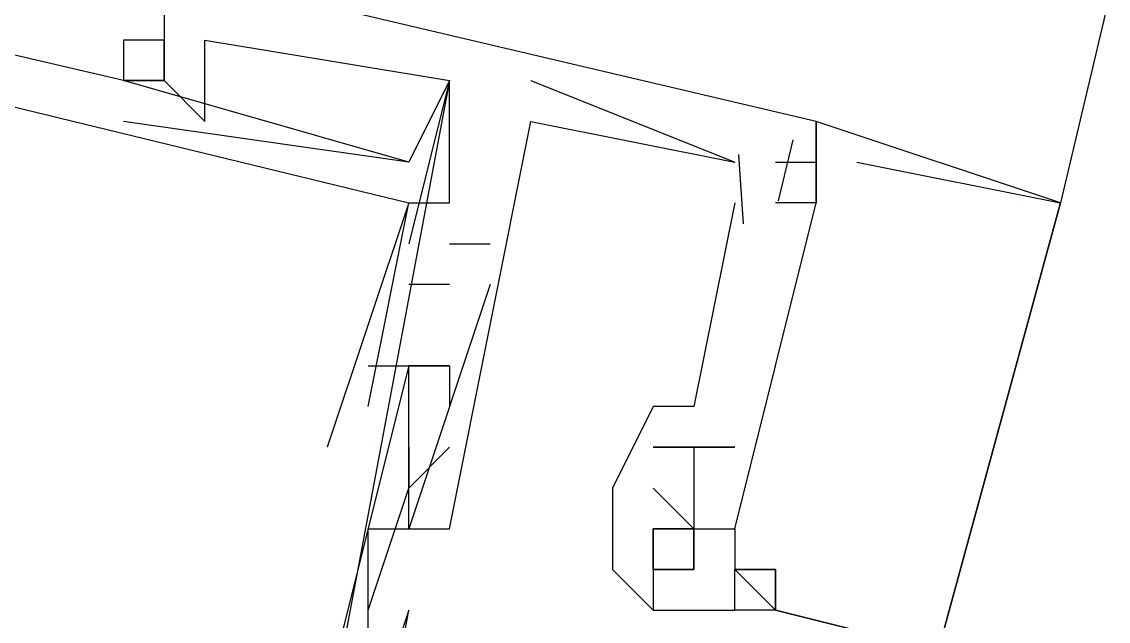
# Model space of a CAD drawing. Header units: feet. Extents: x -84 to 198, y -22 to 181.
# Drawn here: x 105.1934 to 105.549, y 33.0808 to 33.2771 of the extents above; entities that cross this region are included whole.
import ezdxf

# ---------------------------------------------------------------- set-up
doc = ezdxf.new("R2010")
doc.units = ezdxf.units.FT
doc.layers.add('A-LINEA', color=7, linetype='CONTINUOUS')

msp = doc.modelspace()

# ---------------------------------------------------------------- linework, layer by layer
at = {"layer": 'A-LINEA'}
for p, q in [((107.24, 40.4311), (105.5333, 33.2178)), ((105.2267, 33.2711), (105.2267, 33.2711)), ((105.2267, 33.2711), (105.2267, 33.2711)), ((105.2267, 33.2711), (105.2267, 33.2711)), ((105.2267, 33.2711), (105.2267, 33.2711)), ((105.2267, 33.2711), (105.2267, 33.2711)), ((105.2267, 33.2711), (105.2267, 33.2711)), ((105.24, 33.2711), (105.24, 33.2711)), ((105.24, 33.2711), (105.24, 33.2711)), ((105.24, 33.2711), (105.24, 33.2711)), ((105.24, 33.2711), (105.24, 33.2711)), ((105.24, 33.2711), (105.24, 33.2711)), ((105.24, 33.2711), (105.24, 33.2711)), ((105.24, 33.2711), (105.24, 33.2711)), ((105.24, 33.2711), (105.24, 33.2711)), ((105.24, 33.2711), (105.24, 33.2711)), ((105.2533, 33.2711), (105.2533, 33.2711)), ((105.2533, 33.2711), (105.2533, 33.2711)), ((105.2533, 33.2711), (105.2533, 33.2711)), ((105.2533, 33.2711), (105.2533, 33.2711)), ((105.2533, 33.2711), (105.2533, 33.2711)), ((105.2533, 33.2711), (105.2533, 33.2711)), ((105.2267, 33.2578), (105.2267, 33.2578)), ((105.2267, 33.2578), (105.2267, 33.2578)), ((105.2267, 33.2578), (105.2267, 33.2578)), ((105.2267, 33.2578), (105.2267, 33.2578)), ((105.2267, 33.2578), (105.2267, 33.2578)), ((105.2267, 33.2578), (105.2267, 33.2578)), ((105.2267, 33.2578), (105.2267, 33.2578)), ((105.2267, 33.2578), (105.2267, 33.2578)), ((105.2267, 33.2578), (105.2267, 33.2578)), ((105.2267, 33.2578), (105.2267, 33.2578)), ((105.2267, 33.2578), (105.2267, 33.2578)), ((105.2267, 33.2578), (105.2267, 33.2578)), ((105.2267, 33.2578), (105.2267, 33.2578)), ((105.2267, 33.2578), (105.2267, 33.2578)), ((105.2267, 33.2578), (105.2267, 33.2578)), ((105.2267, 33.2578), (105.2267, 33.2578)), ((105.2267, 33.2578), (105.2267, 33.2578)), ((105.2267, 33.2578), (105.2267, 33.2578)), ((105.24, 33.2578), (105.2533, 33.2444)), ((105.24, 33.2578), (105.24, 33.2578)), ((105.24, 33.2578), (105.24, 33.2578)), ((105.24, 33.2578), (105.24, 33.2578)), ((105.24, 33.2578), (105.2533, 33.2444)), ((105.24, 33.2578), (105.24, 33.2578)), ((105.24, 33.2578), (105.24, 33.2578)), ((105.24, 33.2578), (105.24, 33.2578)), ((105.24, 33.2578), (105.2533, 33.2444)), ((105.24, 33.2578), (105.24, 33.2578)), ((105.24, 33.2578), (105.24, 33.2578)), ((105.24, 33.2578), (105.24, 33.2578)), ((105.24, 33.2578), (105.24, 33.2578)), ((105.24, 33.2578), (105.24, 33.2578)), ((105.24, 33.2578), (105.24, 33.2578)), ((105.24, 33.2578), (105.24, 33.2578)), ((105.24, 33.2578), (105.24, 33.2578)), ((105.24, 33.2578), (105.24, 33.2578)), ((105.24, 33.2578), (105.24, 33.2578)), ((105.24, 33.2578), (105.24, 33.2578)), ((105.24, 33.2578), (105.24, 33.2578)), ((105.2533, 33.2578), (105.2533, 33.2578)), ((105.2533, 33.2578), (105.2533, 33.2578)), ((105.2533, 33.2578), (105.2533, 33.2578)), ((105.3333, 33.2578), (105.3333, 33.2578)), ((105.3333, 33.2578), (105.3333, 33.2578)), ((105.3333, 33.2578), (105.3333, 33.2578)), ((105.3333, 33.2578), (105.3333, 33.2578)), ((105.3333, 33.2578), (105.3333, 33.2578)), ((105.3333, 33.2578), (105.3333, 33.2578)), ((105.3333, 33.2578), (105.3333, 33.2578)), ((105.3333, 33.2578), (105.3333, 33.2578)), ((105.3333, 33.2578), (105.3333, 33.2578)), ((105.3333, 33.2578), (105.3333, 33.2578)), ((105.3333, 33.2578), (105.3333, 33.2578)), ((105.3333, 33.2578), (105.3333, 33.2578)), ((105.3333, 33.2578), (105.3333, 33.2578)), ((105.3333, 33.2578), (105.3333, 33.2578)), ((105.3333, 33.2578), (105.3333, 33.2578)), ((105.36, 33.2578), (105.4267, 33.2311)), ((105.36, 33.2578), (105.36, 33.2578)), ((105.36, 33.2578), (105.4267, 33.2311)), ((105.36, 33.2578), (105.36, 33.2578)), ((105.36, 33.2578), (105.4267, 33.2311)), ((105.36, 33.2578), (105.36, 33.2578)), ((105.2267, 33.2444), (105.2267, 33.2444)), ((105.2267, 33.2444), (105.2267, 33.2444)), ((105.2267, 33.2444), (105.2267, 33.2444)), ((105.2533, 33.2444), (105.2533, 33.2444)), ((105.2533, 33.2444), (105.2533, 33.2444)), ((105.2533, 33.2444), (105.2533, 33.2444)), ((105.2533, 33.2444), (105.2533, 33.2444)), ((105.2533, 33.2444), (105.2533, 33.2444)), ((105.2533, 33.2444), (105.2533, 33.2444)), ((105.36, 33.2444), (105.36, 33.2444)), ((105.36, 33.2444), (105.36, 33.2444)), ((105.36, 33.2444), (105.36, 33.2444)), ((105.36, 33.2444), (105.36, 33.2444)), ((105.36, 33.2444), (105.36, 33.2444)), ((105.36, 33.2444), (105.36, 33.2444)), ((105.4533, 33.2444), (105.4533, 33.2444)), ((105.4533, 33.2444), (105.4533, 33.2444)), ((105.4533, 33.2444), (105.4533, 33.2444)), ((105.4533, 33.2444), (105.4533, 33.2444)), ((105.4533, 33.2444), (105.4533, 33.2444)), ((105.4533, 33.2444), (105.4533, 33.2444)), ((105.4533, 33.2444), (105.4533, 33.2444)), ((105.4533, 33.2444), (105.4533, 33.2444)), ((105.4533, 33.2444), (105.4533, 33.2444)), ((105.4457, 33.2384), (105.4409, 33.2184)), ((105.4457, 33.2384), (105.4409, 33.2184)), ((105.4457, 33.2384), (105.4409, 33.2184)), ((105.4457, 33.2384), (105.4409, 33.2184)), ((105.4457, 33.2384), (105.4409, 33.2184)), ((105.4457, 33.2384), (105.4409, 33.2184)), ((105.32, 33.2311), (105.32, 33.2311)), ((105.32, 33.2311), (105.32, 33.2311)), ((105.32, 33.2311), (105.32, 33.2311)), ((105.32, 33.2311), (105.32, 33.2311)), ((105.32, 33.2311), (105.32, 33.2311)), ((105.32, 33.2311), (105.32, 33.2311)), ((105.4267, 33.2311), (105.4267, 33.2311)), ((105.4267, 33.2311), (105.4267, 33.2311)), ((105.4267, 33.2311), (105.4267, 33.2311)), ((105.4267, 33.2311), (105.4267, 33.2311)), ((105.4267, 33.2311), (105.4267, 33.2311)), ((105.4267, 33.2311), (105.4267, 33.2311)), ((105.4279, 33.2336), (105.4295, 33.2109)), ((105.4279, 33.2336), (105.4295, 33.2109)), ((105.4279, 33.2336), (105.4295, 33.2109)), ((105.4279, 33.2335), (105.4295, 33.2109)), ((105.4279, 33.2335), (105.4295, 33.2109)), ((105.4279, 33.2335), (105.4295, 33.2109)), ((105.44, 33.2311), (105.44, 33.2311)), ((105.44, 33.2311), (105.44, 33.2311)), ((105.44, 33.2311), (105.44, 33.2311)), ((105.44, 33.2311), (105.44, 33.2311)), ((105.44, 33.2311), (105.44, 33.2311)), ((105.44, 33.2311), (105.44, 33.2311)), ((105.4533, 33.2311), (105.4533, 33.2311)), ((105.4533, 33.2311), (105.4533, 33.2311)), ((105.4533, 33.2311), (105.4533, 33.2311)), ((105.4533, 33.2311), (105.4533, 33.2311)), ((105.4533, 33.2311), (105.4533, 33.2311)), ((105.4533, 33.2311), (105.4533, 33.2311)), ((105.4533, 33.2311), (105.4533, 33.2311)), ((105.4533, 33.2311), (105.4533, 33.2311)), ((105.4533, 33.2311), (105.4533, 33.2311)), ((105.4667, 33.2311), (105.5333, 33.2178)), ((105.4667, 33.2311), (105.4667, 33.2311)), ((105.4667, 33.2311), (105.5333, 33.2178)), ((105.4667, 33.2311), (105.4667, 33.2311)), ((105.4667, 33.2311), (105.5333, 33.2178)), ((105.4667, 33.2311), (105.4667, 33.2311)), ((105.32, 33.2178), (105.32, 33.2178)), ((105.32, 33.2178), (105.32, 33.2178)), ((105.32, 33.2178), (105.32, 33.2178)), ((105.32, 33.2178), (105.32, 33.2178)), ((105.32, 33.2178), (105.32, 33.2178)), ((105.32, 33.2178), (105.32, 33.2178)), ((105.32, 33.2178), (105.32, 33.2178)), ((105.32, 33.2178), (105.32, 33.2178)), ((105.32, 33.2178), (105.32, 33.2178)), ((105.32, 33.2178), (105.32, 33.2178)), ((105.32, 33.2178), (105.32, 33.2178)), ((105.32, 33.2178), (105.32, 33.2178)), ((105.3333, 33.2178), (105.3333, 33.2178)), ((105.3333, 33.2178), (105.3333, 33.2178)), ((105.3333, 33.2178), (105.3333, 33.2178)), ((105.3333, 33.2178), (105.3333, 33.2178)), ((105.3333, 33.2178), (105.3333, 33.2178)), ((105.3333, 33.2178), (105.3333, 33.2178)), ((105.4267, 33.2178), (105.4133, 33.1511)), ((105.4267, 33.2178), (105.4133, 33.1511)), ((105.4267, 33.2178), (105.4133, 33.1511)), ((105.4267, 33.2178), (105.4267, 33.2178)), ((105.4267, 33.2178), (105.4267, 33.2178)), ((105.4267, 33.2178), (105.4267, 33.2178)), ((105.4267, 33.2178), (105.4267, 33.2178)), ((105.4267, 33.2178), (105.4267, 33.2178)), ((105.4267, 33.2178), (105.4267, 33.2178)), ((105.44, 33.2178), (105.44, 33.2178)), ((105.44, 33.2178), (105.44, 33.2178)), ((105.44, 33.2178), (105.44, 33.2178)), ((105.44, 33.2178), (105.44, 33.2178)), ((105.44, 33.2178), (105.44, 33.2178)), ((105.44, 33.2178), (105.44, 33.2178)), ((105.4533, 33.2178), (105.4533, 33.2178)), ((105.4533, 33.2178), (105.4533, 33.2178)), ((105.4533, 33.2178), (105.4533, 33.2178)), ((105.4533, 33.2178), (105.4533, 33.2178)), ((105.4533, 33.2178), (105.4533, 33.2178)), ((105.4533, 33.2178), (105.4533, 33.2178)), ((105.4533, 33.2178), (105.4533, 33.2178)), ((105.4533, 33.2178), (105.4533, 33.2178)), ((105.4533, 33.2178), (105.4533, 33.2178)), ((105.52, 33.2178), (105.52, 33.2178)), ((105.52, 33.2178), (105.52, 33.2178)), ((105.52, 33.2178), (105.52, 33.2178)), ((105.5333, 33.2178), (105.5333, 33.2178)), ((105.5333, 33.2178), (105.5333, 33.2178)), ((105.5333, 33.2178), (105.5333, 33.2178)), ((105.5333, 33.2178), (105.5333, 33.2178)), ((105.5333, 33.2178), (105.5333, 33.2178)), ((105.5333, 33.2178), (105.5333, 33.2178)), ((105.32, 33.2044), (105.32, 33.2044)), ((105.32, 33.2044), (105.32, 33.2044)), ((105.32, 33.2044), (105.32, 33.2044)), ((105.3333, 33.2044), (105.3467, 33.2044)), ((105.3333, 33.2044), (105.3333, 33.2044)), ((105.3333, 33.2044), (105.3467, 33.2044)), ((105.3333, 33.2044), (105.3333, 33.2044)), ((105.3333, 33.2044), (105.3467, 33.2044)), ((105.3333, 33.2044), (105.3333, 33.2044)), ((105.3467, 33.2044), (105.3467, 33.2044)), ((105.3467, 33.2044), (105.3467, 33.2044)), ((105.3467, 33.2044), (105.3467, 33.2044)), ((105.3333, 33.1911), (105.32, 33.1911)), ((105.32, 33.1911), (105.32, 33.1911)), ((105.3333, 33.1911), (105.32, 33.1911)), ((105.32, 33.1911), (105.32, 33.1911)), ((105.3333, 33.1911), (105.32, 33.1911)), ((105.32, 33.1911), (105.32, 33.1911)), ((105.3333, 33.1911), (105.3333, 33.1911)), ((105.3333, 33.1911), (105.3333, 33.1911)), ((105.3333, 33.1911), (105.3333, 33.1911)), ((105.3467, 33.1911), (105.3467, 33.1911)), ((105.3467, 33.1911), (105.3467, 33.1911)), ((105.3467, 33.1911), (105.3467, 33.1911)), ((105.3067, 33.1644), (105.3067, 33.1644)), ((105.3067, 33.1644), (105.3067, 33.1644)), ((105.3067, 33.1644), (105.3067, 33.1644)), ((105.3333, 33.1644), (105.32, 33.1644)), ((105.32, 33.1644), (105.32, 33.1644)), ((105.32, 33.1644), (105.32, 33.1644)), ((105.32, 33.1644), (105.32, 33.1644)), ((105.3333, 33.1644), (105.32, 33.1644)), ((105.32, 33.1644), (105.32, 33.1644)), ((105.32, 33.1644), (105.32, 33.1644)), ((105.32, 33.1644), (105.32, 33.1644)), ((105.3333, 33.1644), (105.32, 33.1644)), ((105.32, 33.1644), (105.32, 33.1644)), ((105.32, 33.1644), (105.32, 33.1644)), ((105.32, 33.1644), (105.32, 33.1644)), ((105.3333, 33.1644), (105.3333, 33.1644)), ((105.3333, 33.1644), (105.3333, 33.1644)), ((105.3333, 33.1644), (105.3333, 33.1644)), ((105.3333, 33.1644), (105.3333, 33.1644)), ((105.3333, 33.1644), (105.3333, 33.1644)), ((105.3333, 33.1644), (105.3333, 33.1644)), ((105.3067, 33.1511), (105.3067, 33.1511)), ((105.3067, 33.1511), (105.3067, 33.1511)), ((105.3067, 33.1511), (105.3067, 33.1511)), ((105.3067, 33.1511), (105.3067, 33.1511)), ((105.3067, 33.1511), (105.3067, 33.1511)), ((105.3067, 33.1511), (105.3067, 33.1511)), ((105.3333, 33.1511), (105.3333, 33.1511)), ((105.3333, 33.1511), (105.3333, 33.1511)), ((105.3333, 33.1511), (105.3333, 33.1511)), ((105.4, 33.1511), (105.4, 33.1511)), ((105.4, 33.1511), (105.4, 33.1511)), ((105.4, 33.1511), (105.4, 33.1511)), ((105.4, 33.1511), (105.4, 33.1511)), ((105.4, 33.1511), (105.4, 33.1511)), ((105.4, 33.1511), (105.4, 33.1511)), ((105.4133, 33.1511), (105.4133, 33.1511)), ((105.4133, 33.1511), (105.4133, 33.1511)), ((105.4133, 33.1511), (105.4133, 33.1511)), ((105.4133, 33.1511), (105.4133, 33.1511)), ((105.4133, 33.1511), (105.4133, 33.1511)), ((105.4133, 33.1511), (105.4133, 33.1511)), ((105.2933, 33.1378), (105.2933, 33.1378)), ((105.2933, 33.1378), (105.2933, 33.1378)), ((105.2933, 33.1378), (105.2933, 33.1378)), ((105.2933, 33.1378), (105.2933, 33.1378)), ((105.2933, 33.1378), (105.2933, 33.1378)), ((105.2933, 33.1378), (105.2933, 33.1378)), ((105.3067, 33.1378), (105.3067, 33.1378)), ((105.3067, 33.1378), (105.3067, 33.1378)), ((105.3067, 33.1378), (105.3067, 33.1378)), ((105.3067, 33.1378), (105.3067, 33.1378)), ((105.3067, 33.1378), (105.3067, 33.1378)), ((105.3067, 33.1378), (105.3067, 33.1378)), ((105.3067, 33.1378), (105.3067, 33.1378)), ((105.3067, 33.1378), (105.3067, 33.1378)), ((105.3067, 33.1378), (105.3067, 33.1378)), ((105.3067, 33.1378), (105.3067, 33.1378)), ((105.3067, 33.1378), (105.3067, 33.1378)), ((105.3067, 33.1378), (105.3067, 33.1378)), ((105.32, 33.1378), (105.32, 33.1378)), ((105.32, 33.1378), (105.32, 33.1378)), ((105.32, 33.1378), (105.32, 33.1378)), ((105.3333, 33.1378), (105.3333, 33.1378)), ((105.3333, 33.1378), (105.3333, 33.1378)), ((105.3333, 33.1378), (105.3333, 33.1378)), ((105.4, 33.1378), (105.4, 33.1378)), ((105.4, 33.1378), (105.4, 33.1378)), ((105.4, 33.1378), (105.4, 33.1378)), ((105.4, 33.1378), (105.4, 33.1378)), ((105.4, 33.1378), (105.4, 33.1378)), ((105.4, 33.1378), (105.4, 33.1378)), ((105.4, 33.1378), (105.4, 33.1378)), ((105.4, 33.1378), (105.4, 33.1378)), ((105.4, 33.1378), (105.4, 33.1378)), ((105.4, 33.1378), (105.4, 33.1378)), ((105.4, 33.1378), (105.4, 33.1378)), ((105.4, 33.1378), (105.4, 33.1378)), ((105.4, 33.1378), (105.4, 33.1378)), ((105.4, 33.1378), (105.4, 33.1378)), ((105.4, 33.1378), (105.4, 33.1378)), ((105.4, 33.1378), (105.4, 33.1378)), ((105.4, 33.1378), (105.4, 33.1378)), ((105.4, 33.1378), (105.4, 33.1378)), ((105.4133, 33.1378), (105.4133, 33.1378)), ((105.4133, 33.1378), (105.4133, 33.1378)), ((105.4133, 33.1378), (105.4133, 33.1378)), ((105.4133, 33.1378), (105.4133, 33.1378)), ((105.4133, 33.1378), (105.4133, 33.1378)), ((105.4133, 33.1378), (105.4133, 33.1378)), ((105.4133, 33.1378), (105.4133, 33.1378)), ((105.4133, 33.1378), (105.4133, 33.1378)), ((105.4133, 33.1378), (105.4133, 33.1378)), ((105.4133, 33.1378), (105.4133, 33.1378)), ((105.4133, 33.1378), (105.4133, 33.1378)), ((105.4133, 33.1378), (105.4133, 33.1378)), ((105.4133, 33.1378), (105.4133, 33.1378)), ((105.4133, 33.1378), (105.4133, 33.1378)), ((105.4133, 33.1378), (105.4133, 33.1378)), ((105.4133, 33.1378), (105.4133, 33.1378)), ((105.4133, 33.1378), (105.4133, 33.1378)), ((105.4133, 33.1378), (105.4133, 33.1378)), ((105.4133, 33.1378), (105.4133, 33.1378)), ((105.4133, 33.1378), (105.4133, 33.1378)), ((105.4133, 33.1378), (105.4133, 33.1378)), ((105.4133, 33.1378), (105.4133, 33.1378)), ((105.4133, 33.1378), (105.4133, 33.1378)), ((105.4133, 33.1378), (105.4133, 33.1378)), ((105.4133, 33.1378), (105.4133, 33.1378)), ((105.4133, 33.1378), (105.4133, 33.1378)), ((105.4133, 33.1378), (105.4133, 33.1378)), ((105.4133, 33.1378), (105.4133, 33.1378)), ((105.4133, 33.1378), (105.4133, 33.1378)), ((105.4133, 33.1378), (105.4133, 33.1378)), ((105.4133, 33.1378), (105.4133, 33.1378)), ((105.4133, 33.1378), (105.4133, 33.1378)), ((105.4133, 33.1378), (105.4133, 33.1378)), ((105.4133, 33.1378), (105.4133, 33.1378)), ((105.4133, 33.1378), (105.4133, 33.1378)), ((105.4133, 33.1378), (105.4133, 33.1378)), ((105.4267, 33.1378), (105.4267, 33.1378)), ((105.4267, 33.1378), (105.4267, 33.1378)), ((105.4267, 33.1378), (105.4267, 33.1378)), ((105.4267, 33.1378), (105.4267, 33.1378)), ((105.4267, 33.1378), (105.4267, 33.1378)), ((105.4267, 33.1378), (105.4267, 33.1378)), ((105.4267, 33.1378), (105.4267, 33.1378)), ((105.4267, 33.1378), (105.4267, 33.1378)), ((105.4267, 33.1378), (105.4267, 33.1378)), ((105.4267, 33.1378), (105.4267, 33.1378)), ((105.4267, 33.1378), (105.4267, 33.1378)), ((105.4267, 33.1378), (105.4267, 33.1378)), ((105.32, 33.1244), (105.32, 33.1244)), ((105.32, 33.1244), (105.32, 33.1244)), ((105.32, 33.1244), (105.32, 33.1244)), ((105.32, 33.1244), (105.32, 33.1244)), ((105.32, 33.1244), (105.32, 33.1244)), ((105.32, 33.1244), (105.32, 33.1244)), ((105.32, 33.1244), (105.32, 33.1244)), ((105.32, 33.1244), (105.32, 33.1244)), ((105.32, 33.1244), (105.32, 33.1244)), ((105.3867, 33.1244), (105.3867, 33.1244)), ((105.3867, 33.1244), (105.3867, 33.1244)), ((105.3867, 33.1244), (105.3867, 33.1244)), ((105.3867, 33.1244), (105.3867, 33.1244)), ((105.3867, 33.1244), (105.3867, 33.1244)), ((105.3867, 33.1244), (105.3867, 33.1244)), ((105.3867, 33.1244), (105.3867, 33.1244)), ((105.3867, 33.1244), (105.3867, 33.1244)), ((105.3867, 33.1244), (105.3867, 33.1244)), ((105.3867, 33.1244), (105.3867, 33.1244)), ((105.4, 33.1244), (105.4, 33.1244)), ((105.4, 33.1244), (105.4, 33.1244)), ((105.4, 33.1244), (105.4, 33.1244)), ((105.4, 33.1244), (105.4, 33.1244)), ((105.4, 33.1244), (105.4, 33.1244)), ((105.4, 33.1244), (105.4, 33.1244)), ((105.4, 33.1244), (105.4, 33.1244)), ((105.4, 33.1244), (105.4, 33.1244)), ((105.4, 33.1244), (105.4, 33.1244)), ((105.4, 33.1244), (105.4, 33.1244)), ((105.4, 33.1244), (105.4, 33.1244)), ((105.4, 33.1244), (105.4, 33.1244)), ((105.4, 33.1244), (105.4, 33.1244)), ((105.4, 33.1244), (105.4, 33.1244)), ((105.4, 33.1244), (105.4, 33.1244)), ((105.4, 33.1244), (105.4, 33.1244)), ((105.4133, 33.1244), (105.4133, 33.1244)), ((105.4133, 33.1244), (105.4133, 33.1244)), ((105.4133, 33.1244), (105.4133, 33.1244)), ((105.4133, 33.1244), (105.4133, 33.1244)), ((105.4133, 33.1244), (105.4133, 33.1244)), ((105.4133, 33.1244), (105.4133, 33.1244)), ((105.3067, 33.1111), (105.3067, 33.1111)), ((105.3067, 33.1111), (105.3067, 33.1111)), ((105.3067, 33.1111), (105.3067, 33.1111)), ((105.32, 33.1111), (105.32, 33.1111)), ((105.32, 33.1111), (105.32, 33.1111)), ((105.32, 33.1111), (105.32, 33.1111)), ((105.32, 33.1111), (105.32, 33.1111)), ((105.32, 33.1111), (105.32, 33.1111)), ((105.32, 33.1111), (105.32, 33.1111)), ((105.32, 33.1111), (105.32, 33.1111)), ((105.32, 33.1111), (105.32, 33.1111)), ((105.32, 33.1111), (105.32, 33.1111)), ((105.3333, 33.1111), (105.3333, 33.1111)), ((105.3333, 33.1111), (105.3333, 33.1111)), ((105.3333, 33.1111), (105.3333, 33.1111)), ((105.3333, 33.1111), (105.3333, 33.1111)), ((105.3333, 33.1111), (105.3333, 33.1111)), ((105.3333, 33.1111), (105.3333, 33.1111)), ((105.4, 33.1111), (105.4, 33.1111)), ((105.4, 33.1111), (105.4, 33.1111)), ((105.4, 33.1111), (105.4, 33.1111)), ((105.4, 33.1111), (105.4, 33.1111)), ((105.4, 33.1111), (105.4, 33.1111)), ((105.4133, 33.1111), (105.4133, 33.1111)), ((105.4133, 33.1111), (105.4133, 33.1111)), ((105.4133, 33.1111), (105.4133, 33.1111)), ((105.4133, 33.1111), (105.4133, 33.1111)), ((105.4133, 33.1111), (105.4133, 33.1111)), ((105.4133, 33.1111), (105.4133, 33.1111)), ((105.4133, 33.1111), (105.4133, 33.1111)), ((105.4133, 33.1111), (105.4133, 33.1111)), ((105.4133, 33.1111), (105.4133, 33.1111)), ((105.4133, 33.1111), (105.4133, 33.1111)), ((105.4133, 33.1111), (105.4133, 33.1111)), ((105.4133, 33.1111), (105.4133, 33.1111)), ((105.4133, 33.1111), (105.4133, 33.1111)), ((105.4133, 33.1111), (105.4133, 33.1111)), ((105.4267, 33.1111), (105.4267, 33.1111)), ((105.4267, 33.1111), (105.4267, 33.1111)), ((105.4267, 33.1111), (105.4267, 33.1111)), ((105.4267, 33.1111), (105.4267, 33.1111)), ((105.4267, 33.1111), (105.4267, 33.1111)), ((105.4267, 33.1111), (105.4267, 33.1111)), ((105.4267, 33.1111), (105.4267, 33.1111)), ((105.4267, 33.1111), (105.4267, 33.1111)), ((105.4267, 33.1111), (105.4267, 33.1111)), ((105.4267, 33.1111), (105.4267, 33.1111)), ((105.3867, 33.0978), (105.3867, 33.0978)), ((105.3867, 33.0978), (105.3867, 33.0978)), ((105.3867, 33.0978), (105.3867, 33.0978)), ((105.3867, 33.0978), (105.3867, 33.0978)), ((105.4, 33.0978), (105.4, 33.0978)), ((105.4, 33.0978), (105.4, 33.0978)), ((105.4, 33.0978), (105.4, 33.0978)), ((105.4, 33.0978), (105.4, 33.0978)), ((105.4, 33.0978), (105.4, 33.0978)), ((105.4133, 33.0978), (105.4133, 33.0978)), ((105.4133, 33.0978), (105.4133, 33.0978)), ((105.4133, 33.0978), (105.4133, 33.0978)), ((105.4133, 33.0978), (105.4133, 33.0978)), ((105.4267, 33.0978), (105.4267, 33.0978)), ((105.4267, 33.0978), (105.4267, 33.0978)), ((105.4267, 33.0978), (105.4267, 33.0978)), ((105.4267, 33.0978), (105.4267, 33.0978)), ((105.4267, 33.0978), (105.4267, 33.0978)), ((105.4267, 33.0978), (105.4267, 33.0978)), ((105.4267, 33.0978), (105.4267, 33.0978)), ((105.4267, 33.0978), (105.4267, 33.0978)), ((105.44, 33.0978), (105.44, 33.0978)), ((105.44, 33.0978), (105.44, 33.0978)), ((105.44, 33.0978), (105.44, 33.0978)), ((105.44, 33.0978), (105.44, 33.0978)), ((105.44, 33.0978), (105.44, 33.0978)), ((105.3067, 33.0844), (105.3067, 33.0844)), ((105.3067, 33.0844), (105.3067, 33.0844)), ((105.3067, 33.0844), (105.3067, 33.0844)), ((105.32, 33.0844), (105.32, 33.0844)), ((105.32, 33.0844), (105.32, 33.0844)), ((105.32, 33.0844), (105.32, 33.0844)), ((105.32, 33.0844), (105.32, 33.0844)), ((105.32, 33.0844), (105.32, 33.0844)), ((105.32, 33.0844), (105.32, 33.0844)), ((105.4, 33.0844), (105.4, 33.0844)), ((105.4, 33.0844), (105.4, 33.0844)), ((105.4, 33.0844), (105.4, 33.0844)), ((105.4, 33.0844), (105.4, 33.0844)), ((105.4, 33.0844), (105.4, 33.0844)), ((105.4267, 33.0844), (105.4267, 33.0844)), ((105.4267, 33.0844), (105.4267, 33.0844)), ((105.4267, 33.0844), (105.4267, 33.0844)), ((105.4267, 33.0844), (105.4267, 33.0844)), ((105.4267, 33.0844), (105.4267, 33.0844)), ((105.4267, 33.0844), (105.4267, 33.0844)), ((105.4267, 33.0844), (105.4267, 33.0844)), ((105.4267, 33.0844), (105.4267, 33.0844)), ((105.4267, 33.0844), (105.4267, 33.0844)), ((105.44, 33.0844), (105.44, 33.0844)), ((105.44, 33.0844), (105.44, 33.0844)), ((105.44, 33.0844), (105.44, 33.0844)), ((105.44, 33.0844), (105.44, 33.0844)), ((105.44, 33.0844), (105.44, 33.0844)), ((105.44, 33.0844), (105.44, 33.0844)), ((105.44, 33.0844), (105.44, 33.0844)), ((105.44, 33.0844), (105.44, 33.0844)), ((105.44, 33.0844), (105.44, 33.0844)), ((105.44, 33.0844), (105.44, 33.0844)), ((105.44, 33.0844), (105.44, 33.0844)), ((105.44, 33.0844), (105.44, 33.0844))]:
    msp.add_line(p, q, dxfattribs=at)
for points in [[(105.44, 33.2311), (105.4533, 33.2311), (105.4533, 33.2444), (104.7733, 33.4044), (104.7467, 33.2444), (104.76, 33.2444), (104.76, 33.2578)], [(105.44, 33.2311), (105.4533, 33.2311), (105.4533, 33.2444), (104.7733, 33.4044), (104.7467, 33.2444), (104.76, 33.2444), (104.76, 33.2578)], [(105.44, 33.2311), (105.4533, 33.2311), (105.4533, 33.2444), (104.7733, 33.4044), (104.7467, 33.2444), (104.76, 33.2444), (104.76, 33.2578)], [(105.44, 33.2311), (105.4533, 33.2311), (105.4533, 33.2444), (104.7733, 33.4044), (104.7467, 33.2444), (104.76, 33.2444), (104.7467, 33.1644), (104.76, 33.1644)], [(105.44, 33.2311), (105.4533, 33.2311), (105.4533, 33.2444), (104.7733, 33.4044), (104.7467, 33.2444), (104.76, 33.2444), (104.7467, 33.1644), (104.76, 33.1644)], [(105.44, 33.2311), (105.4533, 33.2311), (105.4533, 33.2444), (104.7733, 33.4044), (104.7467, 33.2444), (104.76, 33.2444), (104.7467, 33.1644), (104.76, 33.1644)], [(104.8, 33.3911), (105.24, 33.2844), (105.24, 33.2578), (105.2267, 33.2578)], [(104.8, 33.3911), (105.24, 33.2844), (105.24, 33.2578), (105.2267, 33.2578)], [(104.8, 33.3911), (105.24, 33.2844), (105.24, 33.2578), (105.2267, 33.2578)], [(105.3333, 33.2578), (105.32, 33.2311), (105.2267, 33.2578), (105.24, 33.2578), (105.24, 33.2711), (105.2267, 33.2711), (105.2267, 33.2578), (104.8267, 33.3511), (104.8267, 33.3644), (104.8, 33.3778), (104.8, 33.3644), (104.8133, 33.3644), (104.8, 33.2711), (104.7867, 33.2711), (104.8, 33.2578), (104.8133, 33.3378)], [(105.3333, 33.2578), (105.32, 33.2311), (105.2267, 33.2578), (105.24, 33.2578), (105.24, 33.2711), (105.2267, 33.2711), (105.2267, 33.2578), (104.8267, 33.3511), (104.8267, 33.3644), (104.8, 33.3778), (104.8, 33.3644), (104.8133, 33.3644), (104.8, 33.2711), (104.7867, 33.2711), (104.8, 33.2578), (104.8133, 33.3378)], [(105.3333, 33.2578), (105.32, 33.2311), (105.2267, 33.2578), (105.24, 33.2578), (105.24, 33.2711), (105.2267, 33.2711), (105.2267, 33.2578), (104.8267, 33.3511), (104.8267, 33.3644), (104.8, 33.3778), (104.8, 33.3644), (104.8133, 33.3644), (104.8, 33.2711), (104.7867, 33.2711), (104.8, 33.2578), (104.8133, 33.3378)], [(105.2267, 33.2578), (105.24, 33.2578), (105.24, 33.2711), (105.2267, 33.2711), (105.2267, 33.2578), (104.8267, 33.3511), (104.8267, 33.3644), (104.8, 33.3778), (104.8, 33.3644), (104.8133, 33.3644), (104.8, 33.2711), (104.7867, 33.2711), (104.8, 33.2578), (104.8133, 33.3378)], [(105.2267, 33.2578), (105.24, 33.2578), (105.24, 33.2711), (105.2267, 33.2711), (105.2267, 33.2578), (104.8267, 33.3511), (104.8267, 33.3644), (104.8, 33.3778), (104.8, 33.3644), (104.8133, 33.3644), (104.8, 33.2711), (104.7867, 33.2711), (104.8, 33.2578), (104.8133, 33.3378)], [(105.2267, 33.2578), (105.24, 33.2578), (105.24, 33.2711), (105.2267, 33.2711), (105.2267, 33.2578), (104.8267, 33.3511), (104.8267, 33.3644), (104.8, 33.3778), (104.8, 33.3644), (104.8133, 33.3644), (104.8, 33.2711), (104.7867, 33.2711), (104.8, 33.2578), (104.8133, 33.3378)], [(104.8267, 33.3378), (105.32, 33.2178), (105.2933, 33.1378), (105.2933, 33.1378)], [(104.8267, 33.3378), (105.32, 33.2178), (105.2933, 33.1378), (105.2933, 33.1378)], [(104.8267, 33.3378), (105.32, 33.2178), (105.2933, 33.1378), (105.2933, 33.1378)], [(104.8267, 33.3378), (105.32, 33.2178), (105.2933, 33.1378), (105.2933, 33.1378)], [(104.8267, 33.3378), (105.32, 33.2178), (105.2933, 33.1378), (105.2933, 33.1378)], [(104.8267, 33.3378), (105.32, 33.2178), (105.2933, 33.1378), (105.2933, 33.1378)], [(105.24, 33.2711), (105.2267, 33.2711), (105.2267, 33.2711), (105.2267, 33.2578)], [(105.24, 33.2711), (105.24, 33.2578), (105.2267, 33.2578)], [(105.24, 33.2711), (105.2267, 33.2711), (105.2267, 33.2711), (105.2267, 33.2578)], [(105.24, 33.2711), (105.24, 33.2578), (105.2267, 33.2578)], [(105.24, 33.2711), (105.2267, 33.2711), (105.2267, 33.2711), (105.2267, 33.2578)], [(105.24, 33.2711), (105.24, 33.2578), (105.2267, 33.2578)], [(105.24, 33.2578), (105.2533, 33.2444), (105.2533, 33.2711), (105.3333, 33.2578), (105.2933, 33.0444), (105.28, 33.0444), (105.28, 33.0311), (105.2933, 33.0311)], [(105.24, 33.2578), (105.2533, 33.2444), (105.2533, 33.2711), (105.3333, 33.2578), (105.2933, 33.0444), (105.28, 33.0444), (105.28, 33.0311), (105.2933, 33.0311)], [(105.24, 33.2578), (105.2533, 33.2444), (105.2533, 33.2711), (105.3333, 33.2578), (105.2933, 33.0444), (105.28, 33.0444), (105.28, 33.0311), (105.2933, 33.0311)], [(105.2533, 33.2444), (105.2533, 33.2711), (105.3333, 33.2578), (105.32, 33.2044)], [(105.2533, 33.2444), (105.2533, 33.2711), (105.3333, 33.2578), (105.32, 33.2044)], [(105.2533, 33.2444), (105.2533, 33.2711), (105.3333, 33.2578), (105.32, 33.2044)], [(105.3333, 33.2578), (105.32, 33.2311), (105.2267, 33.2444)], [(105.3333, 33.2578), (105.32, 33.2311), (105.2267, 33.2444)], [(105.3333, 33.2578), (105.32, 33.2311), (105.2267, 33.2444)], [(105.3067, 33.1511), (105.32, 33.2178), (105.3333, 33.2178), (105.3333, 33.2578)], [(105.3067, 33.1511), (105.32, 33.2178), (105.3333, 33.2178), (105.3333, 33.2578)], [(105.3067, 33.1511), (105.32, 33.2178), (105.3333, 33.2178), (105.3333, 33.2578)], [(105.3067, 33.1511), (105.32, 33.2178), (105.3333, 33.2178), (105.3333, 33.2578)], [(105.3067, 33.1511), (105.32, 33.2178), (105.3333, 33.2178), (105.3333, 33.2578)], [(105.3067, 33.1511), (105.32, 33.2178), (105.3333, 33.2178), (105.3333, 33.2578)], [(105.3467, 33.1911), (105.32, 33.1111), (105.3333, 33.1111), (105.36, 33.2444)], [(105.3467, 33.1911), (105.32, 33.1111), (105.3333, 33.1111), (105.36, 33.2444)], [(105.3467, 33.1911), (105.32, 33.1111), (105.3333, 33.1111), (105.36, 33.2444)], [(105.32, 33.1111), (105.3333, 33.1111), (105.36, 33.2444), (105.4267, 33.2311)], [(105.32, 33.1111), (105.3333, 33.1111), (105.36, 33.2444), (105.4267, 33.2311)], [(105.32, 33.1111), (105.3333, 33.1111), (105.36, 33.2444), (105.4267, 33.2311)], [(105.44, 33.0844), (105.4933, 33.0711), (105.5333, 33.2178), (105.5333, 33.2178), (105.4533, 33.2444), (105.4533, 33.2178), (105.4533, 33.2311)], [(105.44, 33.0844), (105.4933, 33.0711), (105.5333, 33.2178), (105.5333, 33.2178), (105.4533, 33.2444), (105.4533, 33.2178), (105.4533, 33.2311)], [(105.44, 33.0844), (105.4933, 33.0711), (105.5333, 33.2178), (105.5333, 33.2178), (105.4533, 33.2444), (105.4533, 33.2178), (105.4533, 33.2311)], [(105.4267, 33.2178), (105.4133, 33.1511), (105.4, 33.1511), (105.3867, 33.1244)], [(105.4267, 33.2178), (105.4133, 33.1511), (105.4, 33.1511), (105.3867, 33.1244)], [(105.4267, 33.2178), (105.4133, 33.1511), (105.4, 33.1511), (105.3867, 33.1244)], [(105.4267, 33.1378), (105.4133, 33.1378), (105.4267, 33.1378), (105.4133, 33.1378), (105.4133, 33.1244), (105.4133, 33.1111), (105.4267, 33.1111), (105.4533, 33.2178), (105.44, 33.2178)], [(105.4267, 33.1378), (105.4133, 33.1378), (105.4267, 33.1378), (105.4133, 33.1378), (105.4133, 33.1244), (105.4133, 33.1111), (105.4267, 33.1111), (105.4533, 33.2178), (105.44, 33.2178)], [(105.4267, 33.1378), (105.4133, 33.1378), (105.4267, 33.1378), (105.4133, 33.1378), (105.4133, 33.1244), (105.4133, 33.1111), (105.4267, 33.1111), (105.4533, 33.2178), (105.44, 33.2178)], [(105.4133, 33.1244), (105.4133, 33.1111), (105.4267, 33.1111), (105.4533, 33.2178), (105.44, 33.2178)], [(105.4133, 33.1244), (105.4133, 33.1111), (105.4267, 33.1111), (105.4533, 33.2178), (105.44, 33.2178)], [(105.4133, 33.1244), (105.4133, 33.1111), (105.4267, 33.1111), (105.4533, 33.2178), (105.44, 33.2178)], [(105.5333, 33.2178), (105.4933, 33.0711), (105.4933, 33.0711), (105.44, 33.0844), (105.44, 33.0844), (105.44, 33.0978), (105.44, 33.0978), (105.4267, 33.0978)], [(105.5333, 33.2178), (105.4933, 33.0711), (105.4933, 33.0711), (105.44, 33.0844), (105.44, 33.0844), (105.44, 33.0978), (105.44, 33.0978), (105.4267, 33.0978)], [(105.5333, 33.2178), (105.4933, 33.0711), (105.4933, 33.0711), (105.44, 33.0844), (105.44, 33.0844), (105.44, 33.0978), (105.44, 33.0978), (105.4267, 33.0978)], [(105.3067, 33.1644), (105.32, 33.1644), (105.2667, 32.9511)], [(105.3067, 33.1644), (105.32, 33.1644), (105.2667, 32.9511)], [(105.3067, 33.1644), (105.32, 33.1644), (105.2667, 32.9511)], [(105.32, 33.1378), (105.32, 33.1244), (105.32, 33.1644), (105.3333, 33.1644), (105.3333, 33.1511)], [(105.32, 33.1378), (105.32, 33.1244), (105.32, 33.1644), (105.3333, 33.1644), (105.3333, 33.1511)], [(105.32, 33.1378), (105.32, 33.1244), (105.32, 33.1644), (105.3333, 33.1644), (105.3333, 33.1511)], [(105.4133, 33.1511), (105.4, 33.1511), (105.3867, 33.1244)], [(105.4133, 33.1511), (105.4, 33.1511), (105.3867, 33.1244)], [(105.4133, 33.1511), (105.4, 33.1511), (105.3867, 33.1244)], [(105.3067, 33.0844), (105.32, 33.1244), (105.3333, 33.1378)], [(105.3067, 33.0844), (105.32, 33.1244), (105.3333, 33.1378)], [(105.3067, 33.0844), (105.32, 33.1244), (105.3333, 33.1378)], [(105.4, 33.1378), (105.4133, 33.1378), (105.4, 33.1378)], [(105.4, 33.1378), (105.4133, 33.1378), (105.4, 33.1378)], [(105.4, 33.1378), (105.4133, 33.1378), (105.4, 33.1378)], [(105.4, 33.1378), (105.4133, 33.1378), (105.4, 33.1378)], [(105.4, 33.1378), (105.4133, 33.1378), (105.4, 33.1378)], [(105.4, 33.1378), (105.4133, 33.1378), (105.4, 33.1378)], [(105.4267, 33.1378), (105.4133, 33.1378), (105.4267, 33.1378), (105.4133, 33.1378), (105.4133, 33.1378)], [(105.4267, 33.1378), (105.4133, 33.1378), (105.4267, 33.1378), (105.4133, 33.1378), (105.4133, 33.1378)], [(105.4267, 33.1378), (105.4133, 33.1378), (105.4267, 33.1378), (105.4133, 33.1378), (105.4133, 33.1378)], [(105.3067, 33.0311), (105.3067, 33.0444), (105.3067, 33.0311), (105.2933, 33.0311), (105.3067, 33.0711), (105.3067, 33.0578), (105.3067, 33.0711), (105.3067, 33.1111), (105.32, 33.1111), (105.32, 33.1244)], [(105.3067, 33.0311), (105.3067, 33.0444), (105.3067, 33.0311), (105.2933, 33.0311), (105.3067, 33.0711), (105.3067, 33.0578), (105.3067, 33.0711), (105.3067, 33.1111), (105.32, 33.1111), (105.32, 33.1244)], [(105.3067, 33.0311), (105.3067, 33.0444), (105.3067, 33.0311), (105.2933, 33.0311), (105.3067, 33.0711), (105.3067, 33.0578), (105.3067, 33.0711), (105.3067, 33.1111), (105.32, 33.1111), (105.32, 33.1244)], [(105.3867, 33.1244), (105.3867, 33.0978), (105.4, 33.0844)], [(105.3867, 33.1244), (105.3867, 33.0978), (105.4, 33.0844), (105.4267, 33.0844), (105.4267, 33.0978), (105.44, 33.0844), (105.4267, 33.0844)], [(105.3867, 33.1244), (105.3867, 33.0978), (105.4, 33.0844), (105.4267, 33.0844), (105.4267, 33.0978), (105.44, 33.0844), (105.4267, 33.0844)], [(105.3867, 33.1244), (105.3867, 33.0978), (105.4, 33.0844), (105.4267, 33.0844), (105.4267, 33.0978), (105.44, 33.0844), (105.4267, 33.0844)], [(105.4, 33.1244), (105.4, 33.1244), (105.4, 33.1244), (105.4, 33.1244), (105.4, 33.1244), (105.4133, 33.1111), (105.4133, 33.1111), (105.4267, 33.1111), (105.4267, 33.0978), (105.4267, 33.0978), (105.44, 33.0978)], [(105.4, 33.1244), (105.4, 33.1244), (105.4, 33.1244), (105.4, 33.1244), (105.4, 33.1244), (105.4133, 33.1111), (105.4133, 33.1111), (105.4267, 33.1111), (105.4267, 33.0978), (105.4267, 33.0978)], [(105.4, 33.1244), (105.4, 33.1244), (105.4, 33.1244), (105.4, 33.1244), (105.4, 33.1244), (105.4133, 33.1111), (105.4133, 33.1111), (105.4267, 33.1111), (105.4267, 33.0978), (105.4267, 33.0978)], [(105.4, 33.1244), (105.4, 33.1244), (105.4, 33.1244), (105.4, 33.1244), (105.4, 33.1244), (105.4133, 33.1111), (105.4133, 33.1111), (105.4267, 33.1111), (105.4267, 33.0978), (105.4267, 33.0978)], [(105.4, 33.0978), (105.4, 33.0844), (105.4267, 33.0844), (105.4267, 33.0978), (105.44, 33.0844)], [(105.44, 33.0978), (105.44, 33.0978), (105.44, 33.0844), (105.44, 33.0844), (105.4933, 33.0711), (105.4933, 33.0711)], [(105.3467, 32.9244), (105.2933, 32.9378), (105.32, 33.0844)], [(105.3467, 32.9244), (105.2933, 32.9378), (105.32, 33.0844)], [(105.3467, 32.9244), (105.2933, 32.9378), (105.32, 33.0844)], [(105.3467, 32.9244), (105.2933, 32.9378), (105.32, 33.0844), (105.2933, 33.0044)], [(105.3467, 32.9244), (105.2933, 32.9378), (105.32, 33.0844), (105.2933, 33.0044)], [(105.3467, 32.9244), (105.2933, 32.9378), (105.32, 33.0844), (105.2933, 33.0044)], [(105.44, 33.0844), (105.4933, 33.0711), (105.5067, 33.0711)]]:
    msp.add_lwpolyline(points, dxfattribs=at)
for points in [[(105.4, 33.1111), (105.4133, 33.1111), (105.4133, 33.0978), (105.4, 33.0978)], [(105.4133, 33.1111), (105.4, 33.1111), (105.4, 33.0978), (105.4133, 33.0978)], [(105.4133, 33.1111), (105.4, 33.1111), (105.4, 33.0978), (105.4133, 33.0978)], [(105.4133, 33.1111), (105.4, 33.1111), (105.4, 33.0978), (105.4133, 33.0978)]]:
    msp.add_lwpolyline(points, close=True, dxfattribs=at)

doc.saveas('drawing.dxf')
